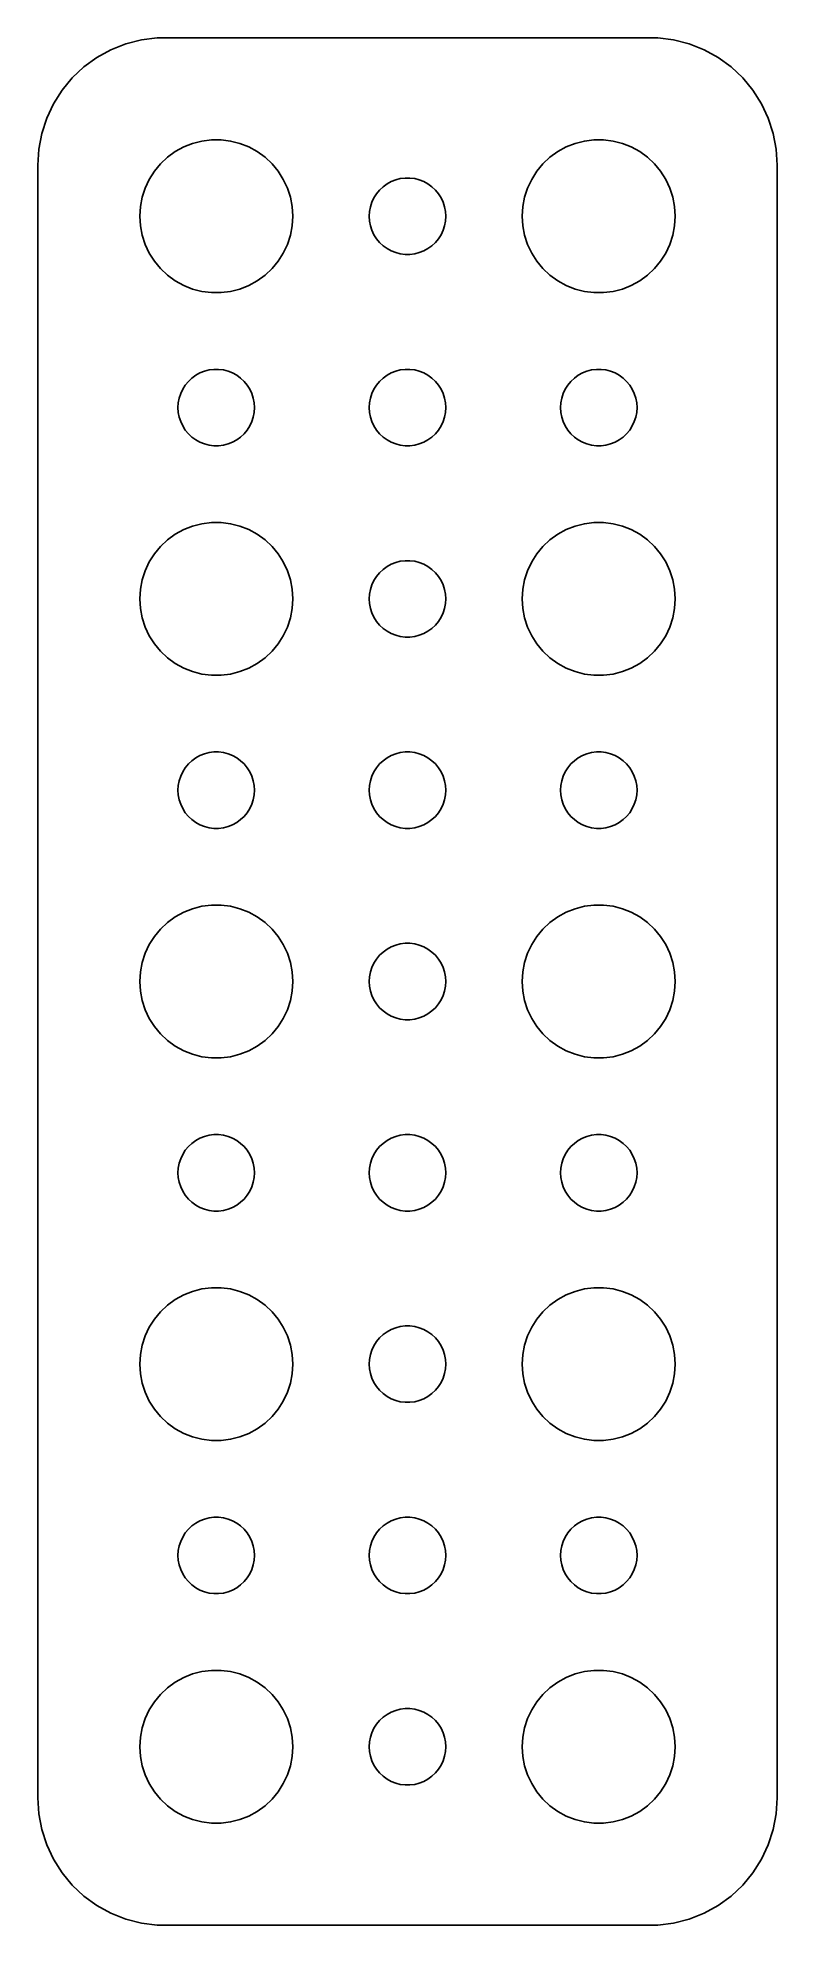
# Model space of a CAD drawing. Extents: x -14.5 to 14.5, y -37 to 37.
import ezdxf

# ---------------------------------------------------------------- set-up
doc = ezdxf.new("R2010")
doc.units = 0
doc.layers.get('0').update_dxf_attribs({"linetype": 'CONTINUOUS'})

msp = doc.modelspace()

# ---------------------------------------------------------------- linework, layer by layer
for points in [[(9.5, -36.9901), (9.81395, -36.9901), (10.4369, -36.9114), (11.0451, -36.7553), (11.6289, -36.5241), (12.1791, -36.2216), (12.6871, -35.8526), (13.1448, -35.4227), (13.5451, -34.9389), (13.8815, -34.4088), (14.1489, -33.8406), (14.3429, -33.2434), (14.4606, -32.6267), (14.5, -32), (14.5, 32), (14.4606, 32.6267), (14.3429, 33.2434), (14.1489, 33.8406), (13.8815, 34.4088), (13.5451, 34.9389), (13.1448, 35.4227), (12.6871, 35.8526), (12.1791, 36.2216), (11.6289, 36.5241), (11.0451, 36.7553), (10.4369, 36.9114), (9.81395, 36.9901), (9.5, 36.9901), (9.5, 36.997), (-9.5, 36.997), (-9.5, 36.9901), (-9.81395, 36.9901), (-10.4369, 36.9114), (-11.0451, 36.7553), (-11.6289, 36.5241), (-12.1791, 36.2216), (-12.6871, 35.8526), (-13.1448, 35.4227), (-13.5451, 34.9389), (-13.8815, 34.4088), (-14.1489, 33.8406), (-14.3429, 33.2434), (-14.4606, 32.6267), (-14.5, 32), (-14.5, -32), (-14.4606, -32.6267), (-14.3429, -33.2434), (-14.1489, -33.8406), (-13.8815, -34.4088), (-13.5451, -34.9389), (-13.1448, -35.4227), (-12.6871, -35.8526), (-12.1791, -36.2216), (-11.6289, -36.5241), (-11.0451, -36.7553), (-10.4369, -36.9114), (-9.81395, -36.9901), (-9.5, -36.9901), (-9.5, -36.997), (9.5, -36.997)], [(-7.68837, 27.0059), (-8.06214, 27.0531), (-8.42705, 27.1468), (-8.77734, 27.2855), (-9.10748, 27.467), (-9.41227, 27.6885), (-9.68691, 27.9464), (-9.92705, 28.2366), (-10.1289, 28.5547), (-10.2893, 28.8956), (-10.4057, 29.2539), (-10.4763, 29.624), (-10.5, 30), (-10.4763, 30.376), (-10.4057, 30.7461), (-10.2893, 31.1044), (-10.1289, 31.4453), (-9.92705, 31.7634), (-9.68691, 32.0536), (-9.41227, 32.3115), (-9.10748, 32.533), (-8.77734, 32.7145), (-8.42705, 32.8532), (-8.06214, 32.9469), (-7.68837, 32.9941), (-7.31163, 32.9941), (-6.93786, 32.9469), (-6.57295, 32.8532), (-6.22266, 32.7145), (-5.89252, 32.533), (-5.58773, 32.3115), (-5.31309, 32.0536), (-5.07295, 31.7634), (-4.87108, 31.4453), (-4.71067, 31.1044), (-4.59425, 30.7461), (-4.52366, 30.376), (-4.5, 30), (-4.52366, 29.624), (-4.59425, 29.2539), (-4.71067, 28.8956), (-4.87108, 28.5547), (-5.07295, 28.2366), (-5.31309, 27.9464), (-5.58773, 27.6885), (-5.89252, 27.467), (-6.22266, 27.2855), (-6.57295, 27.1468), (-6.93786, 27.0531), (-7.31163, 27.0059)], [(7.31163, 27.0059), (6.93786, 27.0531), (6.57295, 27.1468), (6.22266, 27.2855), (5.89252, 27.467), (5.58773, 27.6885), (5.31309, 27.9464), (5.07295, 28.2366), (4.87108, 28.5547), (4.71067, 28.8956), (4.59425, 29.2539), (4.52366, 29.624), (4.5, 30), (4.52366, 30.376), (4.59425, 30.7461), (4.71067, 31.1044), (4.87108, 31.4453), (5.07295, 31.7634), (5.31309, 32.0536), (5.58773, 32.3115), (5.89252, 32.533), (6.22266, 32.7145), (6.57295, 32.8532), (6.93786, 32.9469), (7.31163, 32.9941), (7.68837, 32.9941), (8.06214, 32.9469), (8.42705, 32.8532), (8.77734, 32.7145), (9.10748, 32.533), (9.41227, 32.3115), (9.68691, 32.0536), (9.92705, 31.7634), (10.1289, 31.4453), (10.2893, 31.1044), (10.4057, 30.7461), (10.4763, 30.376), (10.5, 30), (10.4763, 29.624), (10.4057, 29.2539), (10.2893, 28.8956), (10.1289, 28.5547), (9.92705, 28.2366), (9.68691, 27.9464), (9.41227, 27.6885), (9.10748, 27.467), (8.77734, 27.2855), (8.42705, 27.1468), (8.06214, 27.0531), (7.68837, 27.0059)], [(-0.094186, 28.503), (-0.281072, 28.5266), (-0.463525, 28.5734), (-0.638669, 28.6428), (-0.80374, 28.7335), (-0.956136, 28.8442), (-1.09345, 28.9732), (-1.21353, 29.1183), (-1.31446, 29.2774), (-1.39466, 29.4478), (-1.45287, 29.627), (-1.48817, 29.812), (-1.5, 30), (-1.48817, 30.188), (-1.45287, 30.373), (-1.39466, 30.5522), (-1.31446, 30.7226), (-1.21353, 30.8817), (-1.09345, 31.0268), (-0.956136, 31.1558), (-0.80374, 31.2665), (-0.638669, 31.3572), (-0.463525, 31.4266), (-0.281072, 31.4734), (-0.094186, 31.497), (0.094186, 31.497), (0.281072, 31.4734), (0.463525, 31.4266), (0.638669, 31.3572), (0.80374, 31.2665), (0.956136, 31.1558), (1.09345, 31.0268), (1.21353, 30.8817), (1.31446, 30.7226), (1.39466, 30.5522), (1.45287, 30.373), (1.48817, 30.188), (1.5, 30), (1.48817, 29.812), (1.45287, 29.627), (1.39466, 29.4478), (1.31446, 29.2774), (1.21353, 29.1183), (1.09345, 28.9732), (0.956136, 28.8442), (0.80374, 28.7335), (0.638669, 28.6428), (0.463525, 28.5734), (0.281072, 28.5266), (0.094186, 28.503)], [(-7.59419, 21.003), (-7.78107, 21.0266), (-7.96353, 21.0734), (-8.13867, 21.1428), (-8.30374, 21.2335), (-8.45614, 21.3442), (-8.59345, 21.4732), (-8.71353, 21.6183), (-8.81446, 21.7774), (-8.89466, 21.9478), (-8.95287, 22.127), (-8.98817, 22.312), (-9, 22.5), (-8.98817, 22.688), (-8.95287, 22.873), (-8.89466, 23.0522), (-8.81446, 23.2226), (-8.71353, 23.3817), (-8.59345, 23.5268), (-8.45614, 23.6558), (-8.30374, 23.7665), (-8.13867, 23.8572), (-7.96353, 23.9266), (-7.78107, 23.9734), (-7.59419, 23.997), (-7.40581, 23.997), (-7.21893, 23.9734), (-7.03647, 23.9266), (-6.86133, 23.8572), (-6.69626, 23.7665), (-6.54386, 23.6558), (-6.40655, 23.5268), (-6.28647, 23.3817), (-6.18554, 23.2226), (-6.10534, 23.0522), (-6.04713, 22.873), (-6.01183, 22.688), (-6, 22.5), (-6.01183, 22.312), (-6.04713, 22.127), (-6.10534, 21.9478), (-6.18554, 21.7774), (-6.28647, 21.6183), (-6.40655, 21.4732), (-6.54386, 21.3442), (-6.69626, 21.2335), (-6.86133, 21.1428), (-7.03647, 21.0734), (-7.21893, 21.0266), (-7.40581, 21.003)], [(-0.094186, 21.003), (-0.281072, 21.0266), (-0.463525, 21.0734), (-0.638669, 21.1428), (-0.80374, 21.2335), (-0.956136, 21.3442), (-1.09345, 21.4732), (-1.21353, 21.6183), (-1.31446, 21.7774), (-1.39466, 21.9478), (-1.45287, 22.127), (-1.48817, 22.312), (-1.5, 22.5), (-1.48817, 22.688), (-1.45287, 22.873), (-1.39466, 23.0522), (-1.31446, 23.2226), (-1.21353, 23.3817), (-1.09345, 23.5268), (-0.956136, 23.6558), (-0.80374, 23.7665), (-0.638669, 23.8572), (-0.463525, 23.9266), (-0.281072, 23.9734), (-0.094186, 23.997), (0.094186, 23.997), (0.281072, 23.9734), (0.463525, 23.9266), (0.638669, 23.8572), (0.80374, 23.7665), (0.956136, 23.6558), (1.09345, 23.5268), (1.21353, 23.3817), (1.31446, 23.2226), (1.39466, 23.0522), (1.45287, 22.873), (1.48817, 22.688), (1.5, 22.5), (1.48817, 22.312), (1.45287, 22.127), (1.39466, 21.9478), (1.31446, 21.7774), (1.21353, 21.6183), (1.09345, 21.4732), (0.956136, 21.3442), (0.80374, 21.2335), (0.638669, 21.1428), (0.463525, 21.0734), (0.281072, 21.0266), (0.094186, 21.003)], [(7.40581, 21.003), (7.21893, 21.0266), (7.03647, 21.0734), (6.86133, 21.1428), (6.69626, 21.2335), (6.54386, 21.3442), (6.40655, 21.4732), (6.28647, 21.6183), (6.18554, 21.7774), (6.10534, 21.9478), (6.04713, 22.127), (6.01183, 22.312), (6, 22.5), (6.01183, 22.688), (6.04713, 22.873), (6.10534, 23.0522), (6.18554, 23.2226), (6.28647, 23.3817), (6.40655, 23.5268), (6.54386, 23.6558), (6.69626, 23.7665), (6.86133, 23.8572), (7.03647, 23.9266), (7.21893, 23.9734), (7.40581, 23.997), (7.59419, 23.997), (7.78107, 23.9734), (7.96353, 23.9266), (8.13867, 23.8572), (8.30374, 23.7665), (8.45614, 23.6558), (8.59345, 23.5268), (8.71353, 23.3817), (8.81446, 23.2226), (8.89466, 23.0522), (8.95287, 22.873), (8.98817, 22.688), (9, 22.5), (8.98817, 22.312), (8.95287, 22.127), (8.89466, 21.9478), (8.81446, 21.7774), (8.71353, 21.6183), (8.59345, 21.4732), (8.45614, 21.3442), (8.30374, 21.2335), (8.13867, 21.1428), (7.96353, 21.0734), (7.78107, 21.0266), (7.59419, 21.003)], [(-7.68837, 12.0059), (-8.06214, 12.0531), (-8.42705, 12.1468), (-8.77734, 12.2855), (-9.10748, 12.467), (-9.41227, 12.6885), (-9.68691, 12.9464), (-9.92705, 13.2366), (-10.1289, 13.5547), (-10.2893, 13.8956), (-10.4057, 14.2539), (-10.4763, 14.624), (-10.5, 15), (-10.4763, 15.376), (-10.4057, 15.7461), (-10.2893, 16.1044), (-10.1289, 16.4453), (-9.92705, 16.7634), (-9.68691, 17.0536), (-9.41227, 17.3115), (-9.10748, 17.533), (-8.77734, 17.7145), (-8.42705, 17.8532), (-8.06214, 17.9469), (-7.68837, 17.9941), (-7.31163, 17.9941), (-6.93786, 17.9469), (-6.57295, 17.8532), (-6.22266, 17.7145), (-5.89252, 17.533), (-5.58773, 17.3115), (-5.31309, 17.0536), (-5.07295, 16.7634), (-4.87108, 16.4453), (-4.71067, 16.1044), (-4.59425, 15.7461), (-4.52366, 15.376), (-4.5, 15), (-4.52366, 14.624), (-4.59425, 14.2539), (-4.71067, 13.8956), (-4.87108, 13.5547), (-5.07295, 13.2366), (-5.31309, 12.9464), (-5.58773, 12.6885), (-5.89252, 12.467), (-6.22266, 12.2855), (-6.57295, 12.1468), (-6.93786, 12.0531), (-7.31163, 12.0059)], [(7.31163, 12.0059), (6.93786, 12.0531), (6.57295, 12.1468), (6.22266, 12.2855), (5.89252, 12.467), (5.58773, 12.6885), (5.31309, 12.9464), (5.07295, 13.2366), (4.87108, 13.5547), (4.71067, 13.8956), (4.59425, 14.2539), (4.52366, 14.624), (4.5, 15), (4.52366, 15.376), (4.59425, 15.7461), (4.71067, 16.1044), (4.87108, 16.4453), (5.07295, 16.7634), (5.31309, 17.0536), (5.58773, 17.3115), (5.89252, 17.533), (6.22266, 17.7145), (6.57295, 17.8532), (6.93786, 17.9469), (7.31163, 17.9941), (7.68837, 17.9941), (8.06214, 17.9469), (8.42705, 17.8532), (8.77734, 17.7145), (9.10748, 17.533), (9.41227, 17.3115), (9.68691, 17.0536), (9.92705, 16.7634), (10.1289, 16.4453), (10.2893, 16.1044), (10.4057, 15.7461), (10.4763, 15.376), (10.5, 15), (10.4763, 14.624), (10.4057, 14.2539), (10.2893, 13.8956), (10.1289, 13.5547), (9.92705, 13.2366), (9.68691, 12.9464), (9.41227, 12.6885), (9.10748, 12.467), (8.77734, 12.2855), (8.42705, 12.1468), (8.06214, 12.0531), (7.68837, 12.0059)], [(-0.094186, 13.503), (-0.281072, 13.5266), (-0.463525, 13.5734), (-0.638669, 13.6428), (-0.80374, 13.7335), (-0.956136, 13.8442), (-1.09345, 13.9732), (-1.21353, 14.1183), (-1.31446, 14.2774), (-1.39466, 14.4478), (-1.45287, 14.627), (-1.48817, 14.812), (-1.5, 15), (-1.48817, 15.188), (-1.45287, 15.373), (-1.39466, 15.5522), (-1.31446, 15.7226), (-1.21353, 15.8817), (-1.09345, 16.0268), (-0.956136, 16.1558), (-0.80374, 16.2665), (-0.638669, 16.3572), (-0.463525, 16.4266), (-0.281072, 16.4734), (-0.094186, 16.497), (0.094186, 16.497), (0.281072, 16.4734), (0.463525, 16.4266), (0.638669, 16.3572), (0.80374, 16.2665), (0.956136, 16.1558), (1.09345, 16.0268), (1.21353, 15.8817), (1.31446, 15.7226), (1.39466, 15.5522), (1.45287, 15.373), (1.48817, 15.188), (1.5, 15), (1.48817, 14.812), (1.45287, 14.627), (1.39466, 14.4478), (1.31446, 14.2774), (1.21353, 14.1183), (1.09345, 13.9732), (0.956136, 13.8442), (0.80374, 13.7335), (0.638669, 13.6428), (0.463525, 13.5734), (0.281072, 13.5266), (0.094186, 13.503)], [(-7.59419, 6.00296), (-7.78107, 6.02657), (-7.96353, 6.07342), (-8.13867, 6.14276), (-8.30374, 6.23351), (-8.45614, 6.34423), (-8.59345, 6.47318), (-8.71353, 6.61832), (-8.81446, 6.77737), (-8.89466, 6.94781), (-8.95287, 7.12697), (-8.98817, 7.312), (-9, 7.5), (-8.98817, 7.688), (-8.95287, 7.87303), (-8.89466, 8.05219), (-8.81446, 8.22263), (-8.71353, 8.38168), (-8.59345, 8.52682), (-8.45614, 8.65577), (-8.30374, 8.76649), (-8.13867, 8.85724), (-7.96353, 8.92658), (-7.78107, 8.97343), (-7.59419, 8.99704), (-7.40581, 8.99704), (-7.21893, 8.97343), (-7.03647, 8.92658), (-6.86133, 8.85724), (-6.69626, 8.76649), (-6.54386, 8.65577), (-6.40655, 8.52682), (-6.28647, 8.38168), (-6.18554, 8.22263), (-6.10534, 8.05219), (-6.04713, 7.87303), (-6.01183, 7.688), (-6, 7.5), (-6.01183, 7.312), (-6.04713, 7.12697), (-6.10534, 6.94781), (-6.18554, 6.77737), (-6.28647, 6.61832), (-6.40655, 6.47318), (-6.54386, 6.34423), (-6.69626, 6.23351), (-6.86133, 6.14276), (-7.03647, 6.07342), (-7.21893, 6.02657), (-7.40581, 6.00296)], [(-0.094186, 6.00296), (-0.281072, 6.02657), (-0.463525, 6.07342), (-0.638669, 6.14276), (-0.80374, 6.23351), (-0.956136, 6.34423), (-1.09345, 6.47318), (-1.21353, 6.61832), (-1.31446, 6.77737), (-1.39466, 6.94781), (-1.45287, 7.12697), (-1.48817, 7.312), (-1.5, 7.5), (-1.48817, 7.688), (-1.45287, 7.87303), (-1.39466, 8.05219), (-1.31446, 8.22263), (-1.21353, 8.38168), (-1.09345, 8.52682), (-0.956136, 8.65577), (-0.80374, 8.76649), (-0.638669, 8.85724), (-0.463525, 8.92658), (-0.281072, 8.97343), (-0.094186, 8.99704), (0.094186, 8.99704), (0.281072, 8.97343), (0.463525, 8.92658), (0.638669, 8.85724), (0.80374, 8.76649), (0.956136, 8.65577), (1.09345, 8.52682), (1.21353, 8.38168), (1.31446, 8.22263), (1.39466, 8.05219), (1.45287, 7.87303), (1.48817, 7.688), (1.5, 7.5), (1.48817, 7.312), (1.45287, 7.12697), (1.39466, 6.94781), (1.31446, 6.77737), (1.21353, 6.61832), (1.09345, 6.47318), (0.956136, 6.34423), (0.80374, 6.23351), (0.638669, 6.14276), (0.463525, 6.07342), (0.281072, 6.02657), (0.094186, 6.00296)], [(7.40581, 6.00296), (7.21893, 6.02657), (7.03647, 6.07342), (6.86133, 6.14276), (6.69626, 6.23351), (6.54386, 6.34423), (6.40655, 6.47318), (6.28647, 6.61832), (6.18554, 6.77737), (6.10534, 6.94781), (6.04713, 7.12697), (6.01183, 7.312), (6, 7.5), (6.01183, 7.688), (6.04713, 7.87303), (6.10534, 8.05219), (6.18554, 8.22263), (6.28647, 8.38168), (6.40655, 8.52682), (6.54386, 8.65577), (6.69626, 8.76649), (6.86133, 8.85724), (7.03647, 8.92658), (7.21893, 8.97343), (7.40581, 8.99704), (7.59419, 8.99704), (7.78107, 8.97343), (7.96353, 8.92658), (8.13867, 8.85724), (8.30374, 8.76649), (8.45614, 8.65577), (8.59345, 8.52682), (8.71353, 8.38168), (8.81446, 8.22263), (8.89466, 8.05219), (8.95287, 7.87303), (8.98817, 7.688), (9, 7.5), (8.98817, 7.312), (8.95287, 7.12697), (8.89466, 6.94781), (8.81446, 6.77737), (8.71353, 6.61832), (8.59345, 6.47318), (8.45614, 6.34423), (8.30374, 6.23351), (8.13867, 6.14276), (7.96353, 6.07342), (7.78107, 6.02657), (7.59419, 6.00296)], [(-7.68837, -2.99408), (-8.06214, -2.94686), (-8.42705, -2.85317), (-8.77734, -2.71448), (-9.10748, -2.53298), (-9.41227, -2.31154), (-9.68691, -2.05364), (-9.92705, -1.76336), (-10.1289, -1.44526), (-10.2893, -1.10437), (-10.4057, -0.74607), (-10.4763, -0.376), (-10.5, 0), (-10.4763, 0.376), (-10.4057, 0.74607), (-10.2893, 1.10437), (-10.1289, 1.44526), (-9.92705, 1.76336), (-9.68691, 2.05364), (-9.41227, 2.31154), (-9.10748, 2.53298), (-8.77734, 2.71448), (-8.42705, 2.85317), (-8.06214, 2.94686), (-7.68837, 2.99408), (-7.31163, 2.99408), (-6.93786, 2.94686), (-6.57295, 2.85317), (-6.22266, 2.71448), (-5.89252, 2.53298), (-5.58773, 2.31154), (-5.31309, 2.05364), (-5.07295, 1.76336), (-4.87108, 1.44526), (-4.71067, 1.10437), (-4.59425, 0.74607), (-4.52366, 0.376), (-4.5, 0), (-4.52366, -0.376), (-4.59425, -0.74607), (-4.71067, -1.10437), (-4.87108, -1.44526), (-5.07295, -1.76336), (-5.31309, -2.05364), (-5.58773, -2.31154), (-5.89252, -2.53298), (-6.22266, -2.71448), (-6.57295, -2.85317), (-6.93786, -2.94686), (-7.31163, -2.99408)], [(7.31163, -2.99408), (6.93786, -2.94686), (6.57295, -2.85317), (6.22266, -2.71448), (5.89252, -2.53298), (5.58773, -2.31154), (5.31309, -2.05364), (5.07295, -1.76336), (4.87108, -1.44526), (4.71067, -1.10437), (4.59425, -0.74607), (4.52366, -0.376), (4.5, 0), (4.52366, 0.376), (4.59425, 0.74607), (4.71067, 1.10437), (4.87108, 1.44526), (5.07295, 1.76336), (5.31309, 2.05364), (5.58773, 2.31154), (5.89252, 2.53298), (6.22266, 2.71448), (6.57295, 2.85317), (6.93786, 2.94686), (7.31163, 2.99408), (7.68837, 2.99408), (8.06214, 2.94686), (8.42705, 2.85317), (8.77734, 2.71448), (9.10748, 2.53298), (9.41227, 2.31154), (9.68691, 2.05364), (9.92705, 1.76336), (10.1289, 1.44526), (10.2893, 1.10437), (10.4057, 0.74607), (10.4763, 0.376), (10.5, 0), (10.4763, -0.376), (10.4057, -0.74607), (10.2893, -1.10437), (10.1289, -1.44526), (9.92705, -1.76336), (9.68691, -2.05364), (9.41227, -2.31154), (9.10748, -2.53298), (8.77734, -2.71448), (8.42705, -2.85317), (8.06214, -2.94686), (7.68837, -2.99408)], [(-0.094186, -1.49704), (-0.281072, -1.47343), (-0.463525, -1.42658), (-0.638669, -1.35724), (-0.80374, -1.26649), (-0.956136, -1.15577), (-1.09345, -1.02682), (-1.21353, -0.881678), (-1.31446, -0.722631), (-1.39466, -0.552187), (-1.45287, -0.373035), (-1.48817, -0.188), (-1.5, 0), (-1.48817, 0.188), (-1.45287, 0.373035), (-1.39466, 0.552187), (-1.31446, 0.722631), (-1.21353, 0.881678), (-1.09345, 1.02682), (-0.956136, 1.15577), (-0.80374, 1.26649), (-0.638669, 1.35724), (-0.463525, 1.42658), (-0.281072, 1.47343), (-0.094186, 1.49704), (0.094186, 1.49704), (0.281072, 1.47343), (0.463525, 1.42658), (0.638669, 1.35724), (0.80374, 1.26649), (0.956136, 1.15577), (1.09345, 1.02682), (1.21353, 0.881678), (1.31446, 0.722631), (1.39466, 0.552187), (1.45287, 0.373035), (1.48817, 0.188), (1.5, 0), (1.48817, -0.188), (1.45287, -0.373035), (1.39466, -0.552187), (1.31446, -0.722631), (1.21353, -0.881678), (1.09345, -1.02682), (0.956136, -1.15577), (0.80374, -1.26649), (0.638669, -1.35724), (0.463525, -1.42658), (0.281072, -1.47343), (0.094186, -1.49704)], [(-7.59419, -8.99704), (-7.78107, -8.97343), (-7.96353, -8.92658), (-8.13867, -8.85724), (-8.30374, -8.76649), (-8.45614, -8.65577), (-8.59345, -8.52682), (-8.71353, -8.38168), (-8.81446, -8.22263), (-8.89466, -8.05219), (-8.95287, -7.87303), (-8.98817, -7.688), (-9, -7.5), (-8.98817, -7.312), (-8.95287, -7.12697), (-8.89466, -6.94781), (-8.81446, -6.77737), (-8.71353, -6.61832), (-8.59345, -6.47318), (-8.45614, -6.34423), (-8.30374, -6.23351), (-8.13867, -6.14276), (-7.96353, -6.07342), (-7.78107, -6.02657), (-7.59419, -6.00296), (-7.40581, -6.00296), (-7.21893, -6.02657), (-7.03647, -6.07342), (-6.86133, -6.14276), (-6.69626, -6.23351), (-6.54386, -6.34423), (-6.40655, -6.47318), (-6.28647, -6.61832), (-6.18554, -6.77737), (-6.10534, -6.94781), (-6.04713, -7.12697), (-6.01183, -7.312), (-6, -7.5), (-6.01183, -7.688), (-6.04713, -7.87303), (-6.10534, -8.05219), (-6.18554, -8.22263), (-6.28647, -8.38168), (-6.40655, -8.52682), (-6.54386, -8.65577), (-6.69626, -8.76649), (-6.86133, -8.85724), (-7.03647, -8.92658), (-7.21893, -8.97343), (-7.40581, -8.99704)], [(-0.094186, -8.99704), (-0.281072, -8.97343), (-0.463525, -8.92658), (-0.638669, -8.85724), (-0.80374, -8.76649), (-0.956136, -8.65577), (-1.09345, -8.52682), (-1.21353, -8.38168), (-1.31446, -8.22263), (-1.39466, -8.05219), (-1.45287, -7.87303), (-1.48817, -7.688), (-1.5, -7.5), (-1.48817, -7.312), (-1.45287, -7.12697), (-1.39466, -6.94781), (-1.31446, -6.77737), (-1.21353, -6.61832), (-1.09345, -6.47318), (-0.956136, -6.34423), (-0.80374, -6.23351), (-0.638669, -6.14276), (-0.463525, -6.07342), (-0.281072, -6.02657), (-0.094186, -6.00296), (0.094186, -6.00296), (0.281072, -6.02657), (0.463525, -6.07342), (0.638669, -6.14276), (0.80374, -6.23351), (0.956136, -6.34423), (1.09345, -6.47318), (1.21353, -6.61832), (1.31446, -6.77737), (1.39466, -6.94781), (1.45287, -7.12697), (1.48817, -7.312), (1.5, -7.5), (1.48817, -7.688), (1.45287, -7.87303), (1.39466, -8.05219), (1.31446, -8.22263), (1.21353, -8.38168), (1.09345, -8.52682), (0.956136, -8.65577), (0.80374, -8.76649), (0.638669, -8.85724), (0.463525, -8.92658), (0.281072, -8.97343), (0.094186, -8.99704)], [(7.40581, -8.99704), (7.21893, -8.97343), (7.03647, -8.92658), (6.86133, -8.85724), (6.69626, -8.76649), (6.54386, -8.65577), (6.40655, -8.52682), (6.28647, -8.38168), (6.18554, -8.22263), (6.10534, -8.05219), (6.04713, -7.87303), (6.01183, -7.688), (6, -7.5), (6.01183, -7.312), (6.04713, -7.12697), (6.10534, -6.94781), (6.18554, -6.77737), (6.28647, -6.61832), (6.40655, -6.47318), (6.54386, -6.34423), (6.69626, -6.23351), (6.86133, -6.14276), (7.03647, -6.07342), (7.21893, -6.02657), (7.40581, -6.00296), (7.59419, -6.00296), (7.78107, -6.02657), (7.96353, -6.07342), (8.13867, -6.14276), (8.30374, -6.23351), (8.45614, -6.34423), (8.59345, -6.47318), (8.71353, -6.61832), (8.81446, -6.77737), (8.89466, -6.94781), (8.95287, -7.12697), (8.98817, -7.312), (9, -7.5), (8.98817, -7.688), (8.95287, -7.87303), (8.89466, -8.05219), (8.81446, -8.22263), (8.71353, -8.38168), (8.59345, -8.52682), (8.45614, -8.65577), (8.30374, -8.76649), (8.13867, -8.85724), (7.96353, -8.92658), (7.78107, -8.97343), (7.59419, -8.99704)], [(-7.68837, -17.9941), (-8.06214, -17.9469), (-8.42705, -17.8532), (-8.77734, -17.7145), (-9.10748, -17.533), (-9.41227, -17.3115), (-9.68691, -17.0536), (-9.92705, -16.7634), (-10.1289, -16.4453), (-10.2893, -16.1044), (-10.4057, -15.7461), (-10.4763, -15.376), (-10.5, -15), (-10.4763, -14.624), (-10.4057, -14.2539), (-10.2893, -13.8956), (-10.1289, -13.5547), (-9.92705, -13.2366), (-9.68691, -12.9464), (-9.41227, -12.6885), (-9.10748, -12.467), (-8.77734, -12.2855), (-8.42705, -12.1468), (-8.06214, -12.0531), (-7.68837, -12.0059), (-7.31163, -12.0059), (-6.93786, -12.0531), (-6.57295, -12.1468), (-6.22266, -12.2855), (-5.89252, -12.467), (-5.58773, -12.6885), (-5.31309, -12.9464), (-5.07295, -13.2366), (-4.87108, -13.5547), (-4.71067, -13.8956), (-4.59425, -14.2539), (-4.52366, -14.624), (-4.5, -15), (-4.52366, -15.376), (-4.59425, -15.7461), (-4.71067, -16.1044), (-4.87108, -16.4453), (-5.07295, -16.7634), (-5.31309, -17.0536), (-5.58773, -17.3115), (-5.89252, -17.533), (-6.22266, -17.7145), (-6.57295, -17.8532), (-6.93786, -17.9469), (-7.31163, -17.9941)], [(7.31163, -17.9941), (6.93786, -17.9469), (6.57295, -17.8532), (6.22266, -17.7145), (5.89252, -17.533), (5.58773, -17.3115), (5.31309, -17.0536), (5.07295, -16.7634), (4.87108, -16.4453), (4.71067, -16.1044), (4.59425, -15.7461), (4.52366, -15.376), (4.5, -15), (4.52366, -14.624), (4.59425, -14.2539), (4.71067, -13.8956), (4.87108, -13.5547), (5.07295, -13.2366), (5.31309, -12.9464), (5.58773, -12.6885), (5.89252, -12.467), (6.22266, -12.2855), (6.57295, -12.1468), (6.93786, -12.0531), (7.31163, -12.0059), (7.68837, -12.0059), (8.06214, -12.0531), (8.42705, -12.1468), (8.77734, -12.2855), (9.10748, -12.467), (9.41227, -12.6885), (9.68691, -12.9464), (9.92705, -13.2366), (10.1289, -13.5547), (10.2893, -13.8956), (10.4057, -14.2539), (10.4763, -14.624), (10.5, -15), (10.4763, -15.376), (10.4057, -15.7461), (10.2893, -16.1044), (10.1289, -16.4453), (9.92705, -16.7634), (9.68691, -17.0536), (9.41227, -17.3115), (9.10748, -17.533), (8.77734, -17.7145), (8.42705, -17.8532), (8.06214, -17.9469), (7.68837, -17.9941)], [(-0.094186, -16.497), (-0.281072, -16.4734), (-0.463525, -16.4266), (-0.638669, -16.3572), (-0.80374, -16.2665), (-0.956136, -16.1558), (-1.09345, -16.0268), (-1.21353, -15.8817), (-1.31446, -15.7226), (-1.39466, -15.5522), (-1.45287, -15.373), (-1.48817, -15.188), (-1.5, -15), (-1.48817, -14.812), (-1.45287, -14.627), (-1.39466, -14.4478), (-1.31446, -14.2774), (-1.21353, -14.1183), (-1.09345, -13.9732), (-0.956136, -13.8442), (-0.80374, -13.7335), (-0.638669, -13.6428), (-0.463525, -13.5734), (-0.281072, -13.5266), (-0.094186, -13.503), (0.094186, -13.503), (0.281072, -13.5266), (0.463525, -13.5734), (0.638669, -13.6428), (0.80374, -13.7335), (0.956136, -13.8442), (1.09345, -13.9732), (1.21353, -14.1183), (1.31446, -14.2774), (1.39466, -14.4478), (1.45287, -14.627), (1.48817, -14.812), (1.5, -15), (1.48817, -15.188), (1.45287, -15.373), (1.39466, -15.5522), (1.31446, -15.7226), (1.21353, -15.8817), (1.09345, -16.0268), (0.956136, -16.1558), (0.80374, -16.2665), (0.638669, -16.3572), (0.463525, -16.4266), (0.281072, -16.4734), (0.094186, -16.497)], [(-7.59419, -23.997), (-7.78107, -23.9734), (-7.96353, -23.9266), (-8.13867, -23.8572), (-8.30374, -23.7665), (-8.45614, -23.6558), (-8.59345, -23.5268), (-8.71353, -23.3817), (-8.81446, -23.2226), (-8.89466, -23.0522), (-8.95287, -22.873), (-8.98817, -22.688), (-9, -22.5), (-8.98817, -22.312), (-8.95287, -22.127), (-8.89466, -21.9478), (-8.81446, -21.7774), (-8.71353, -21.6183), (-8.59345, -21.4732), (-8.45614, -21.3442), (-8.30374, -21.2335), (-8.13867, -21.1428), (-7.96353, -21.0734), (-7.78107, -21.0266), (-7.59419, -21.003), (-7.40581, -21.003), (-7.21893, -21.0266), (-7.03647, -21.0734), (-6.86133, -21.1428), (-6.69626, -21.2335), (-6.54386, -21.3442), (-6.40655, -21.4732), (-6.28647, -21.6183), (-6.18554, -21.7774), (-6.10534, -21.9478), (-6.04713, -22.127), (-6.01183, -22.312), (-6, -22.5), (-6.01183, -22.688), (-6.04713, -22.873), (-6.10534, -23.0522), (-6.18554, -23.2226), (-6.28647, -23.3817), (-6.40655, -23.5268), (-6.54386, -23.6558), (-6.69626, -23.7665), (-6.86133, -23.8572), (-7.03647, -23.9266), (-7.21893, -23.9734), (-7.40581, -23.997)], [(-0.094186, -23.997), (-0.281072, -23.9734), (-0.463525, -23.9266), (-0.638669, -23.8572), (-0.80374, -23.7665), (-0.956136, -23.6558), (-1.09345, -23.5268), (-1.21353, -23.3817), (-1.31446, -23.2226), (-1.39466, -23.0522), (-1.45287, -22.873), (-1.48817, -22.688), (-1.5, -22.5), (-1.48817, -22.312), (-1.45287, -22.127), (-1.39466, -21.9478), (-1.31446, -21.7774), (-1.21353, -21.6183), (-1.09345, -21.4732), (-0.956136, -21.3442), (-0.80374, -21.2335), (-0.638669, -21.1428), (-0.463525, -21.0734), (-0.281072, -21.0266), (-0.094186, -21.003), (0.094186, -21.003), (0.281072, -21.0266), (0.463525, -21.0734), (0.638669, -21.1428), (0.80374, -21.2335), (0.956136, -21.3442), (1.09345, -21.4732), (1.21353, -21.6183), (1.31446, -21.7774), (1.39466, -21.9478), (1.45287, -22.127), (1.48817, -22.312), (1.5, -22.5), (1.48817, -22.688), (1.45287, -22.873), (1.39466, -23.0522), (1.31446, -23.2226), (1.21353, -23.3817), (1.09345, -23.5268), (0.956136, -23.6558), (0.80374, -23.7665), (0.638669, -23.8572), (0.463525, -23.9266), (0.281072, -23.9734), (0.094186, -23.997)], [(7.40581, -23.997), (7.21893, -23.9734), (7.03647, -23.9266), (6.86133, -23.8572), (6.69626, -23.7665), (6.54386, -23.6558), (6.40655, -23.5268), (6.28647, -23.3817), (6.18554, -23.2226), (6.10534, -23.0522), (6.04713, -22.873), (6.01183, -22.688), (6, -22.5), (6.01183, -22.312), (6.04713, -22.127), (6.10534, -21.9478), (6.18554, -21.7774), (6.28647, -21.6183), (6.40655, -21.4732), (6.54386, -21.3442), (6.69626, -21.2335), (6.86133, -21.1428), (7.03647, -21.0734), (7.21893, -21.0266), (7.40581, -21.003), (7.59419, -21.003), (7.78107, -21.0266), (7.96353, -21.0734), (8.13867, -21.1428), (8.30374, -21.2335), (8.45614, -21.3442), (8.59345, -21.4732), (8.71353, -21.6183), (8.81446, -21.7774), (8.89466, -21.9478), (8.95287, -22.127), (8.98817, -22.312), (9, -22.5), (8.98817, -22.688), (8.95287, -22.873), (8.89466, -23.0522), (8.81446, -23.2226), (8.71353, -23.3817), (8.59345, -23.5268), (8.45614, -23.6558), (8.30374, -23.7665), (8.13867, -23.8572), (7.96353, -23.9266), (7.78107, -23.9734), (7.59419, -23.997)], [(-7.68837, -32.9941), (-8.06214, -32.9469), (-8.42705, -32.8532), (-8.77734, -32.7145), (-9.10748, -32.533), (-9.41227, -32.3115), (-9.68691, -32.0536), (-9.92705, -31.7634), (-10.1289, -31.4453), (-10.2893, -31.1044), (-10.4057, -30.7461), (-10.4763, -30.376), (-10.5, -30), (-10.4763, -29.624), (-10.4057, -29.2539), (-10.2893, -28.8956), (-10.1289, -28.5547), (-9.92705, -28.2366), (-9.68691, -27.9464), (-9.41227, -27.6885), (-9.10748, -27.467), (-8.77734, -27.2855), (-8.42705, -27.1468), (-8.06214, -27.0531), (-7.68837, -27.0059), (-7.31163, -27.0059), (-6.93786, -27.0531), (-6.57295, -27.1468), (-6.22266, -27.2855), (-5.89252, -27.467), (-5.58773, -27.6885), (-5.31309, -27.9464), (-5.07295, -28.2366), (-4.87108, -28.5547), (-4.71067, -28.8956), (-4.59425, -29.2539), (-4.52366, -29.624), (-4.5, -30), (-4.52366, -30.376), (-4.59425, -30.7461), (-4.71067, -31.1044), (-4.87108, -31.4453), (-5.07295, -31.7634), (-5.31309, -32.0536), (-5.58773, -32.3115), (-5.89252, -32.533), (-6.22266, -32.7145), (-6.57295, -32.8532), (-6.93786, -32.9469), (-7.31163, -32.9941)], [(7.31163, -32.9941), (6.93786, -32.9469), (6.57295, -32.8532), (6.22266, -32.7145), (5.89252, -32.533), (5.58773, -32.3115), (5.31309, -32.0536), (5.07295, -31.7634), (4.87108, -31.4453), (4.71067, -31.1044), (4.59425, -30.7461), (4.52366, -30.376), (4.5, -30), (4.52366, -29.624), (4.59425, -29.2539), (4.71067, -28.8956), (4.87108, -28.5547), (5.07295, -28.2366), (5.31309, -27.9464), (5.58773, -27.6885), (5.89252, -27.467), (6.22266, -27.2855), (6.57295, -27.1468), (6.93786, -27.0531), (7.31163, -27.0059), (7.68837, -27.0059), (8.06214, -27.0531), (8.42705, -27.1468), (8.77734, -27.2855), (9.10748, -27.467), (9.41227, -27.6885), (9.68691, -27.9464), (9.92705, -28.2366), (10.1289, -28.5547), (10.2893, -28.8956), (10.4057, -29.2539), (10.4763, -29.624), (10.5, -30), (10.4763, -30.376), (10.4057, -30.7461), (10.2893, -31.1044), (10.1289, -31.4453), (9.92705, -31.7634), (9.68691, -32.0536), (9.41227, -32.3115), (9.10748, -32.533), (8.77734, -32.7145), (8.42705, -32.8532), (8.06214, -32.9469), (7.68837, -32.9941)], [(-0.094186, -31.497), (-0.281072, -31.4734), (-0.463525, -31.4266), (-0.638669, -31.3572), (-0.80374, -31.2665), (-0.956136, -31.1558), (-1.09345, -31.0268), (-1.21353, -30.8817), (-1.31446, -30.7226), (-1.39466, -30.5522), (-1.45287, -30.373), (-1.48817, -30.188), (-1.5, -30), (-1.48817, -29.812), (-1.45287, -29.627), (-1.39466, -29.4478), (-1.31446, -29.2774), (-1.21353, -29.1183), (-1.09345, -28.9732), (-0.956136, -28.8442), (-0.80374, -28.7335), (-0.638669, -28.6428), (-0.463525, -28.5734), (-0.281072, -28.5266), (-0.094186, -28.503), (0.094186, -28.503), (0.281072, -28.5266), (0.463525, -28.5734), (0.638669, -28.6428), (0.80374, -28.7335), (0.956136, -28.8442), (1.09345, -28.9732), (1.21353, -29.1183), (1.31446, -29.2774), (1.39466, -29.4478), (1.45287, -29.627), (1.48817, -29.812), (1.5, -30), (1.48817, -30.188), (1.45287, -30.373), (1.39466, -30.5522), (1.31446, -30.7226), (1.21353, -30.8817), (1.09345, -31.0268), (0.956136, -31.1558), (0.80374, -31.2665), (0.638669, -31.3572), (0.463525, -31.4266), (0.281072, -31.4734), (0.094186, -31.497)]]:
    msp.add_lwpolyline(points, close=True)

doc.saveas('drawing.dxf')
